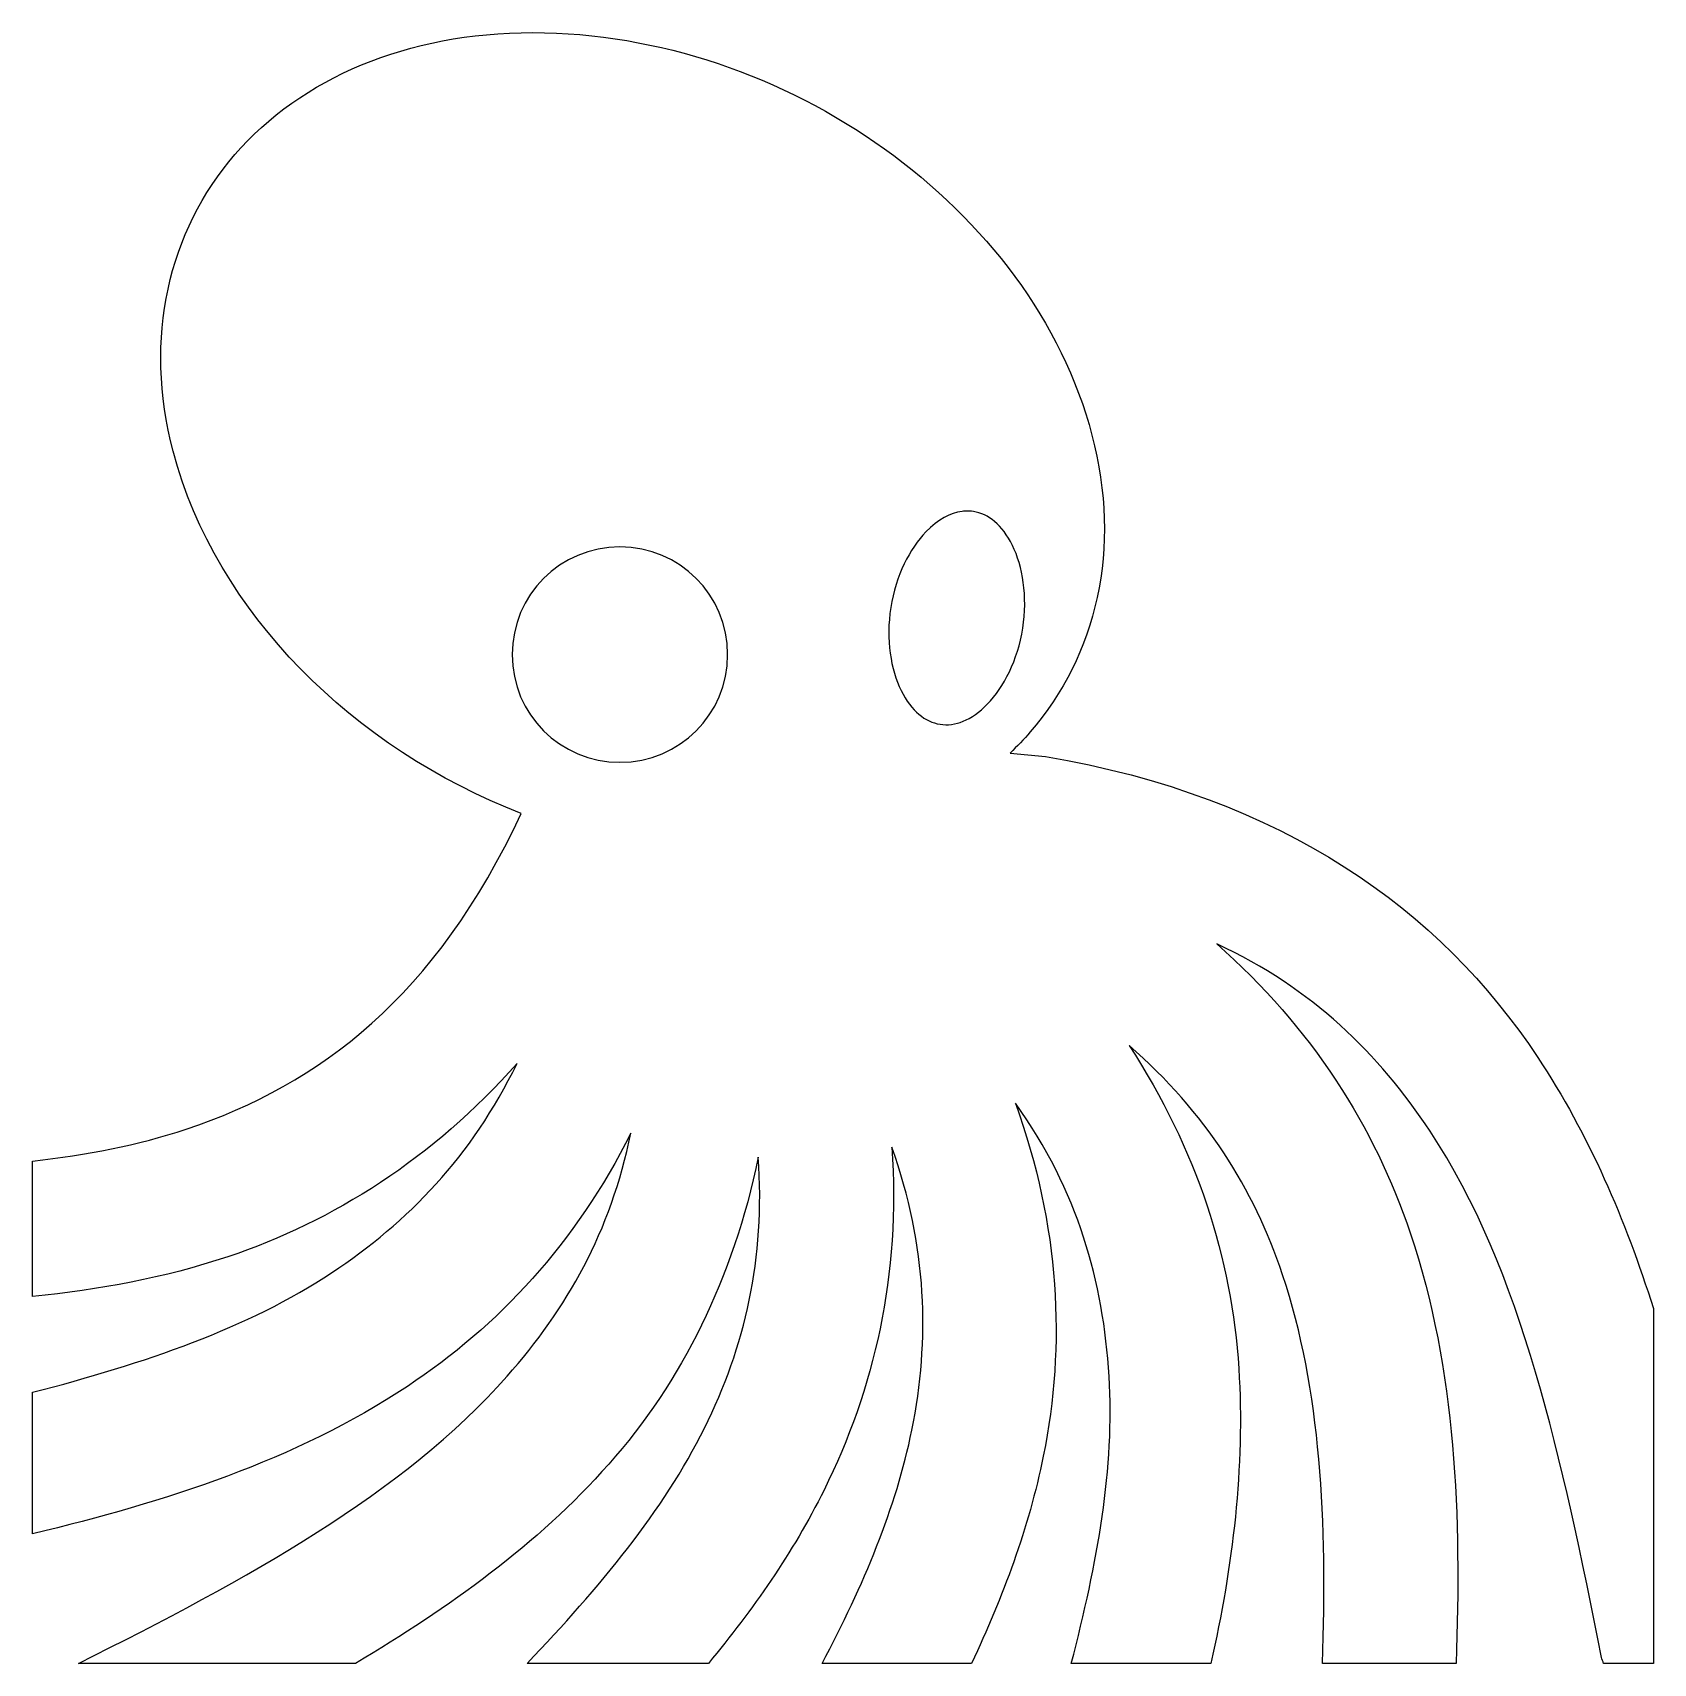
# Model space of a CAD drawing. Header units: centimetres. Extents: x -10 to 10, y -10.1 to 10.
import ezdxf

# ---------------------------------------------------------------- set-up
doc = ezdxf.new("R2010")
doc.units = ezdxf.units.CM
doc.header["$MEASUREMENT"] = 0
doc.layers.add('Layer 1', color=7, linetype='Continuous')

msp = doc.modelspace()

# ---------------------------------------------------------------- linework, layer by layer
at = {"layer": 'Layer 1'}
for points, knots in [([(-3.8399, 10.04652), (-5.3959, 10.04652), (-6.69923, 9.48455), (-7.51906, 8.54028), (-7.51906, 8.54028), (-8.33893, 7.59614), (-8.65085, 6.27514), (-8.28205, 4.87437), (-8.28205, 4.87437), (-7.75567, 2.87519), (-6.04786, 1.19762), (-3.98218, 0.4006), (-3.98218, 0.4006), (-5.04566, -1.86918), (-6.46064, -2.94227), (-8.12265, -3.49994), (-8.12265, -3.49994), (-8.71941, -3.70024), (-9.35227, -3.81662), (-10.01886, -3.89396), (-10.01886, -3.89396), (-10.01886, -3.89396), (-10.01886, -5.56887), (-10.01886, -5.56887), (-10.01886, -5.56887), (-9.19684, -5.48188), (-8.39413, -5.34045), (-7.60601, -5.07593), (-7.60601, -5.07593), (-6.30344, -4.63882), (-5.0699, -3.86048), (-4.03497, -2.6869), (-4.03497, -2.6869), (-4.59547, -3.83956), (-5.37557, -4.64383), (-6.3252, -5.27353), (-6.3252, -5.27353), (-7.35705, -5.95783), (-8.64077, -6.39309), (-10.01886, -6.75076), (-10.01886, -6.75076), (-10.01886, -6.75076), (-10.01886, -8.49947), (-10.01886, -8.49947), (-10.01886, -8.49947), (-8.38628, -8.10507), (-6.77867, -7.59813), (-5.38966, -6.67697), (-5.38966, -6.67697), (-4.26673, -5.93241), (-3.30749, -4.90874), (-2.63019, -3.54861), (-2.63019, -3.54861), (-2.87561, -4.76895), (-3.41839, -5.71617), (-4.15751, -6.55308), (-4.15751, -6.55308), (-5.43545, -8.00011), (-7.37138, -9.06223), (-9.4522, -10.09923), (-9.4522, -10.09923), (-9.4522, -10.09923), (-6.02871, -10.09923), (-6.02871, -10.09923), (-6.02871, -10.09923), (-4.87879, -9.41261), (-3.78554, -8.63845), (-2.90166, -7.63767), (-2.90166, -7.63767), (-2.00066, -6.61754), (-1.36371, -5.34786), (-1.05415, -3.84517), (-1.05415, -3.84517), (-0.96728, -5.09828), (-1.21936, -6.18802), (-1.71956, -7.1936), (-1.71956, -7.1936), (-2.226, -8.21162), (-3.01327, -9.16529), (-3.91103, -10.09923), (-3.91103, -10.09923), (-3.91103, -10.09923), (-1.66956, -10.09923), (-1.66956, -10.09923), (-1.66956, -10.09923), (-1.12074, -9.43382), (-0.62885, -8.73459), (-0.24243, -7.95794), (-0.24243, -7.95794), (0.37731, -6.71213), (0.70433, -5.30115), (0.59566, -3.72132), (0.59566, -3.72132), (1.03138, -4.95009), (1.06929, -6.09681), (0.84209, -7.21865), (0.84209, -7.21865), (0.64812, -8.1762), (0.2474, -9.13409), (-0.26621, -10.09923), (-0.26621, -10.09923), (-0.26621, -10.09923), (1.57999, -10.09923), (1.57999, -10.09923), (1.57999, -10.09923), (1.96583, -9.28357), (2.28765, -8.42322), (2.46678, -7.53879), (2.46678, -7.53879), (2.74551, -6.16264), (2.66898, -4.69911), (2.12286, -3.17972), (2.12286, -3.17972), (2.89593, -4.26302), (3.20734, -5.38565), (3.27982, -6.55316), (3.27982, -6.55316), (3.3494, -7.67323), (3.13518, -8.86439), (2.81209, -10.09923), (2.81209, -10.09923), (2.81209, -10.09923), (4.53571, -10.09923), (4.53571, -10.09923), (4.53571, -10.09923), (4.80803, -8.90136), (4.95697, -7.67963), (4.88094, -6.45566), (4.88094, -6.45566), (4.79703, -5.10241), (4.36548, -3.75168), (3.52629, -2.46552), (3.52629, -2.46552), (4.476, -3.29733), (5.0639, -4.22831), (5.42258, -5.29731), (5.42258, -5.29731), (5.89853, -6.71576), (5.97498, -8.3531), (5.91535, -10.09919), (5.91535, -10.09919), (5.91535, -10.09919), (7.56523, -10.09919), (7.56523, -10.09919), (7.56523, -10.09919), (7.63101, -8.28791), (7.57231, -6.49029), (6.99862, -4.78075), (6.99862, -4.78075), (6.56142, -3.4781), (5.78309, -2.2446), (4.60947, -1.20963), (4.60947, -1.20963), (5.79186, -1.75963), (6.61076, -2.56862), (7.24497, -3.52495), (7.24497, -3.52495), (8.37941, -5.2357), (8.87797, -7.58488), (9.36265, -10.0254), (9.36265, -10.0254), (9.36771, -10.05079), (9.38268, -10.07381), (9.38766, -10.09919), (9.38766, -10.09919), (9.38766, -10.09919), (10.00304, -10.09919), (10.00304, -10.09919), (10.00304, -10.09919), (10.00304, -10.09919), (10.00304, -5.71637), (10.00304, -5.71637), (10.00304, -5.71637), (9.65752, -4.61768), (9.2086, -3.56926), (8.57456, -2.6131), (8.57456, -2.6131), (7.36409, -0.78765), (5.43954, 0.60191), (2.49183, 1.10569), (2.49183, 1.10569), (2.49183, 1.10569), (2.05564, 1.14651), (2.05564, 1.14651), (2.05564, 1.14651), (2.1428, 1.22971), (2.22621, 1.317), (2.30468, 1.4074), (2.30468, 1.4074), (3.12455, 2.35163), (3.43647, 3.67393), (3.06767, 5.07475), (3.06767, 5.07475), (2.33003, 7.87622), (-0.72803, 10.04652), (-3.83994, 10.04652), (-3.83994, 10.04652), (-3.83994, 10.04652), (-3.8399, 10.04652), (-3.8399, 10.04652)], [0, 0, 0, 0, 0.01960784, 0.01960784, 0.01960784, 0.01960784, 0.03921569, 0.03921569, 0.03921569, 0.03921569, 0.05882353, 0.05882353, 0.05882353, 0.05882353, 0.07843137, 0.07843137, 0.07843137, 0.07843137, 0.09803922, 0.09803922, 0.09803922, 0.09803922, 0.11764706, 0.11764706, 0.11764706, 0.11764706, 0.1372549, 0.1372549, 0.1372549, 0.1372549, 0.15686275, 0.15686275, 0.15686275, 0.15686275, 0.17647059, 0.17647059, 0.17647059, 0.17647059, 0.19607843, 0.19607843, 0.19607843, 0.19607843, 0.21568627, 0.21568627, 0.21568627, 0.21568627, 0.23529412, 0.23529412, 0.23529412, 0.23529412, 0.25490196, 0.25490196, 0.25490196, 0.25490196, 0.2745098, 0.2745098, 0.2745098, 0.2745098, 0.29411765, 0.29411765, 0.29411765, 0.29411765, 0.31372549, 0.31372549, 0.31372549, 0.31372549, 0.33333333, 0.33333333, 0.33333333, 0.33333333, 0.35294118, 0.35294118, 0.35294118, 0.35294118, 0.37254902, 0.37254902, 0.37254902, 0.37254902, 0.39215686, 0.39215686, 0.39215686, 0.39215686, 0.41176471, 0.41176471, 0.41176471, 0.41176471, 0.43137255, 0.43137255, 0.43137255, 0.43137255, 0.45098039, 0.45098039, 0.45098039, 0.45098039, 0.47058824, 0.47058824, 0.47058824, 0.47058824, 0.49019608, 0.49019608, 0.49019608, 0.49019608, 0.50980392, 0.50980392, 0.50980392, 0.50980392, 0.52941176, 0.52941176, 0.52941176, 0.52941176, 0.54901961, 0.54901961, 0.54901961, 0.54901961, 0.56862745, 0.56862745, 0.56862745, 0.56862745, 0.58823529, 0.58823529, 0.58823529, 0.58823529, 0.60784314, 0.60784314, 0.60784314, 0.60784314, 0.62745098, 0.62745098, 0.62745098, 0.62745098, 0.64705882, 0.64705882, 0.64705882, 0.64705882, 0.66666667, 0.66666667, 0.66666667, 0.66666667, 0.68627451, 0.68627451, 0.68627451, 0.68627451, 0.70588235, 0.70588235, 0.70588235, 0.70588235, 0.7254902, 0.7254902, 0.7254902, 0.7254902, 0.74509804, 0.74509804, 0.74509804, 0.74509804, 0.76470588, 0.76470588, 0.76470588, 0.76470588, 0.78431373, 0.78431373, 0.78431373, 0.78431373, 0.80392157, 0.80392157, 0.80392157, 0.80392157, 0.82352941, 0.82352941, 0.82352941, 0.82352941, 0.84313725, 0.84313725, 0.84313725, 0.84313725, 0.8627451, 0.8627451, 0.8627451, 0.8627451, 0.88235294, 0.88235294, 0.88235294, 0.88235294, 0.90196078, 0.90196078, 0.90196078, 0.90196078, 0.92156863, 0.92156863, 0.92156863, 0.92156863, 0.94117647, 0.94117647, 0.94117647, 0.94117647, 0.96078431, 0.96078431, 0.96078431, 0.96078431, 1, 1, 1, 1]), ([(1.49823, 4.13508), (1.5339, 4.13727), (1.56924, 4.13521), (1.60365, 4.12981), (1.60365, 4.12981), (1.7875, 4.10105), (1.95702, 3.96982), (2.0847, 3.71209), (2.0847, 3.71209), (2.21238, 3.45444), (2.27446, 3.08421), (2.21247, 2.68825), (2.21247, 2.68825), (2.15048, 2.29229), (1.97802, 1.95895), (1.77763, 1.75263), (1.77763, 1.75263), (1.57725, 1.54634), (1.37501, 1.47348), (1.19124, 1.50228), (1.19124, 1.50228), (1.00747, 1.53104), (0.838, 1.66231), (0.71027, 1.92), (0.71027, 1.92), (0.5825, 2.17777), (0.52043, 2.54801), (0.5825, 2.94392), (0.5825, 2.94392), (0.64449, 3.33988), (0.81695, 3.67322), (1.01725, 3.87954), (1.01725, 3.87954), (1.16758, 4.0343), (1.31896, 4.11315), (1.46267, 4.13128), (1.46267, 4.13128), (1.47465, 4.13276), (1.48641, 4.13444), (1.49826, 4.1352), (1.49826, 4.1352), (1.49826, 4.1352), (1.49823, 4.13508), (1.49823, 4.13508)], [0, 0, 0, 0, 0.08333333, 0.08333333, 0.08333333, 0.08333333, 0.16666667, 0.16666667, 0.16666667, 0.16666667, 0.25, 0.25, 0.25, 0.25, 0.33333333, 0.33333333, 0.33333333, 0.33333333, 0.41666667, 0.41666667, 0.41666667, 0.41666667, 0.5, 0.5, 0.5, 0.5, 0.58333333, 0.58333333, 0.58333333, 0.58333333, 0.66666667, 0.66666667, 0.66666667, 0.66666667, 0.75, 0.75, 0.75, 0.75, 0.83333333, 0.83333333, 0.83333333, 0.83333333, 1, 1, 1, 1]), ([(-2.76327, 3.69231), (-2.02419, 3.69231), (-1.43371, 3.10187), (-1.43371, 2.36275), (-1.43371, 2.36275), (-1.43371, 1.62355), (-2.02419, 1.03311), (-2.76327, 1.03311), (-2.76327, 1.03311), (-3.50247, 1.03311), (-4.09426, 1.62359), (-4.09426, 2.36267), (-4.09426, 2.36267), (-4.09426, 3.10187), (-3.50247, 3.69231), (-2.76331, 3.69231), (-2.76331, 3.69231), (-2.76331, 3.69231), (-2.76327, 3.69231), (-2.76327, 3.69231)], [0, 0, 0, 0, 0.16666667, 0.16666667, 0.16666667, 0.16666667, 0.33333333, 0.33333333, 0.33333333, 0.33333333, 0.5, 0.5, 0.5, 0.5, 0.66666667, 0.66666667, 0.66666667, 0.66666667, 1, 1, 1, 1])]:
    msp.add_open_spline(points, degree=3, knots=knots, dxfattribs=at)

doc.saveas('drawing.dxf')
